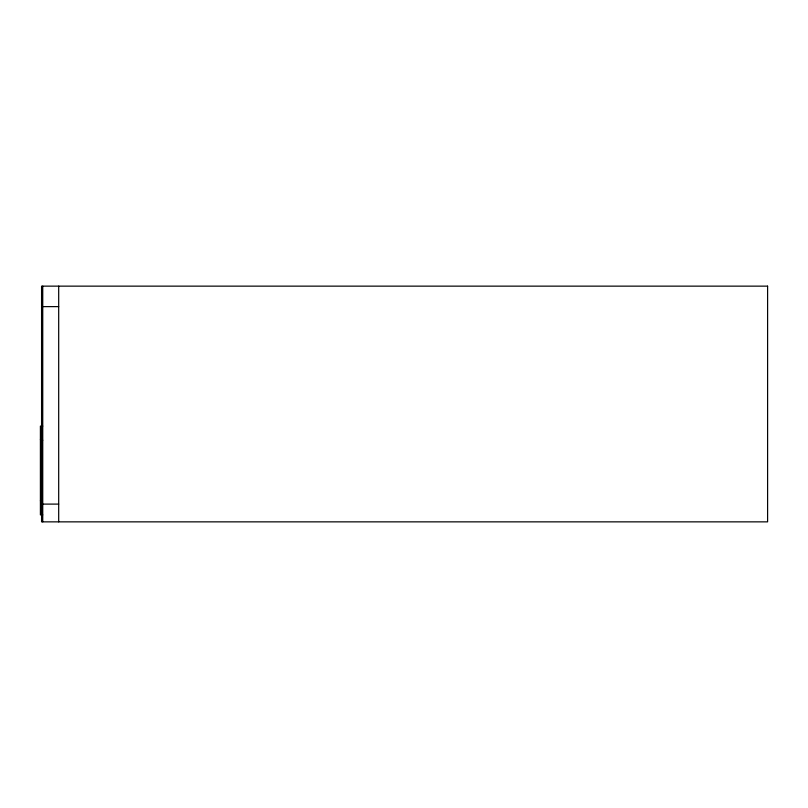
<?xml version="1.0" encoding="UTF-8"?>
<svg xmlns="http://www.w3.org/2000/svg" width="808" height="808" viewBox="0 0 808 808"><rect width="100%" height="100%" fill="white"/><g stroke="black" fill="none" stroke-linecap="round" stroke-linejoin="round"><path stroke-width="1.21" d="M42.743 306.626L58.691 306.626M42.743 426.089L40.4 426.089L40.4 514.878L42.743 514.878M40.4 439.673L41.572 439.673M41.572 440.219L42.743 440.219M40.4 500.758L41.572 500.758M41.572 504.101L58.691 504.101M58.691 286.143L58.691 521.857M42.743 286.143L42.743 521.857M767.6 286.143L41.572 286.143L41.572 521.857L767.6 521.857L767.6 286.143"/></g></svg>
